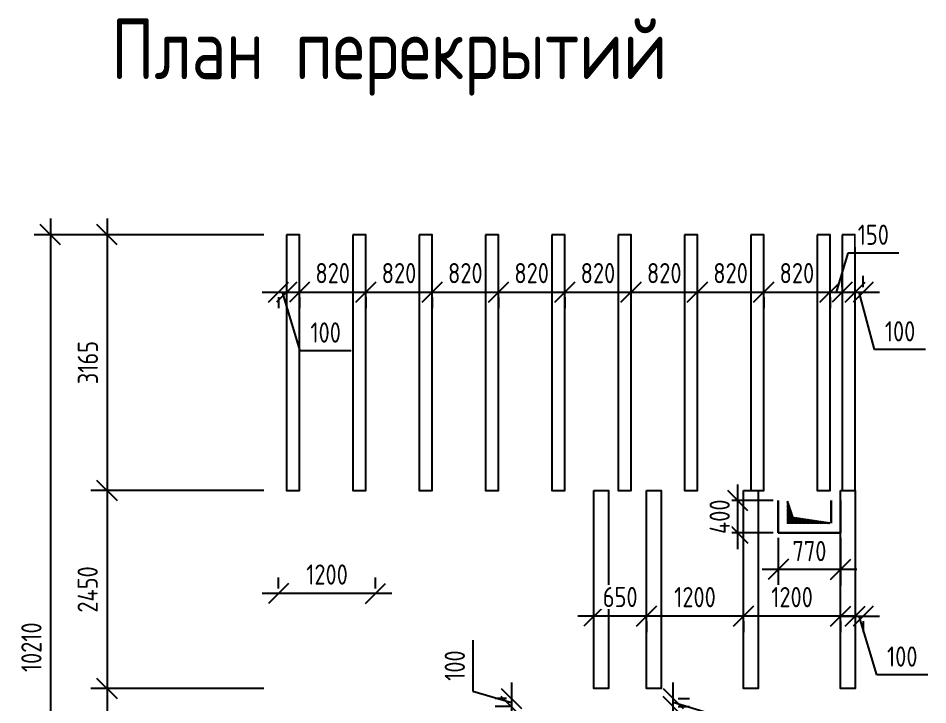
# Model space of a CAD drawing. Header units: millimetres. Extents: x -3099 to 8149, y -2900 to 12890.
# Drawn here: x -3099 to 8149, y 4392 to 12890 of the extents above; entities that cross this region are included whole.
import ezdxf

# ---------------------------------------------------------------- set-up
doc = ezdxf.new("R2010")
doc.units = ezdxf.units.MM
doc.header["$PDMODE"] = 35
for name, color, linetype, lineweight in [('СПДС_ОБЪЕКТЫ', 62, 'Continuous', 25), ('СПДС_РАЗМЕРЫ', 152, 'Continuous', 25), ('СПДС_ТАБЛИЦЫ', 7, 'Continuous', 25)]:
    doc.layers.add(name, color=color, linetype=linetype, lineweight=lineweight)
doc.styles.add('ГОСТ 2.304', font='CS_Gost2304.shx')
doc.dimstyles.new('СПДС', dxfattribs={"dimscale": 100, "dimtxt": 2.5, "dimasz": 2.5, "dimexe": 2, "dimexo": 0.625, "dimgap": 1, "dimtad": 1, "dimdec": 0, "dimtxsty": 'ГОСТ 2.304', "dimblk": 'OBLIQUE', "dimblk1": 'OBLIQUE', "dimblk2": 'OBLIQUE', "dimcen": 2.5, "dimdle": 2, "dimadec": 0, "dimazin": 2, "dimtfac": 0.75, "dimtdec": 4, "dimtmove": 1, "dimatfit": 3, "dimfxl": 1, "dimtfill": 1, "dimtolj": 1, "dimarcsym": 1})

# ---------------------------------------------------------------- blocks, each defined once
blk = doc.blocks.new('_Oblique')
at = {"color": 0, "linetype": 'ByBlock', "lineweight": -2}
blk.add_line((-0.5, -0.5), (0.5, 0.5), dxfattribs=at)
blk = doc.blocks.new('*D21')
at = {"layer": 'Defpoints', "color": 0, "ltscale": 100}
for p in [(0, 10210), (0, 0), (-2700, 0)]:
    blk.add_point(p, dxfattribs=at)
at = {"layer": 'СПДС_РАЗМЕРЫ', "color": 0, "lineweight": -2, "ltscale": 100}
for p, q in [((-2700, 10410), (-2700, -200)), ((-62, 10210), (-2900, 10210)), ((-62, 0), (-2900, 0))]:
    blk.add_line(p, q, dxfattribs=at)
at = {"layer": 'СПДС_РАЗМЕРЫ', "color": 0, "lineweight": -2, "ltscale": 100, "xscale": 250, "yscale": 250, "zscale": 250}
for p, rotation in [((-2700, 10210), 90), ((-2700, 0), 270)]:
    blk.add_blockref('_Oblique', p, dxfattribs=dict(at, rotation=rotation))
at = {"layer": 'СПДС_РАЗМЕРЫ', "color": 0, "lineweight": 25, "ltscale": 100, "insert": (-2935, 5105), "char_height": 250, "attachment_point": 5, "rotation": 90, "style": 'ГОСТ 2.304', "bg_fill": 3, "box_fill_scale": 1.1, "bg_fill_color": 256, "bg_fill_true_color": 13158600, "bg_fill_transparency": 0}
blk.add_mtext('\\A1;10210', dxfattribs=at)
blk = doc.blocks.new('*D23')
at = {"layer": 'Defpoints', "color": 0, "ltscale": 100}
for p in [(0, 4595), (-2000, 1570), (0, 1570)]:
    blk.add_point(p, dxfattribs=at)
at = {"layer": 'СПДС_РАЗМЕРЫ', "color": 0, "lineweight": -2, "ltscale": 100}
for p, q in [((-2000, 4795), (-2000, 1370)), ((-62, 4595), (-2200, 4595)), ((-62, 1570), (-2200, 1570))]:
    blk.add_line(p, q, dxfattribs=at)
at = {"layer": 'СПДС_РАЗМЕРЫ', "color": 0, "lineweight": -2, "ltscale": 100, "xscale": 250, "yscale": 250, "zscale": 250}
for p, rotation in [((-2000, 4595), 90.00000000000001), ((-2000, 1570), 270)]:
    blk.add_blockref('_Oblique', p, dxfattribs=dict(at, rotation=rotation))
at = {"layer": 'СПДС_РАЗМЕРЫ', "color": 0, "lineweight": 25, "ltscale": 100, "insert": (-2240, 3082), "char_height": 250, "attachment_point": 5, "rotation": 90, "style": 'ГОСТ 2.304', "bg_fill": 3, "box_fill_scale": 1.1, "bg_fill_color": 256, "bg_fill_true_color": 13158600, "bg_fill_transparency": 0}
blk.add_mtext('\\A1;3025', dxfattribs=at)
blk = doc.blocks.new('*D24')
at = {"layer": 'Defpoints', "color": 0, "ltscale": 100}
for p in [(0, 7045), (-2000, 4595), (0, 4595)]:
    blk.add_point(p, dxfattribs=at)
at = {"layer": 'СПДС_РАЗМЕРЫ', "color": 0, "lineweight": -2, "ltscale": 100}
for p, q in [((-2000, 7245), (-2000, 4395)), ((-62, 7045), (-2200, 7045)), ((-62, 4595), (-2200, 4595))]:
    blk.add_line(p, q, dxfattribs=at)
at = {"layer": 'СПДС_РАЗМЕРЫ', "color": 0, "lineweight": -2, "ltscale": 100, "xscale": 250, "yscale": 250, "zscale": 250}
for p, rotation in [((-2000, 7045), 90.00000000000001), ((-2000, 4595), 270)]:
    blk.add_blockref('_Oblique', p, dxfattribs=dict(at, rotation=rotation))
at = {"layer": 'СПДС_РАЗМЕРЫ', "color": 0, "lineweight": 25, "ltscale": 100, "insert": (-2240, 5820), "char_height": 250, "attachment_point": 5, "rotation": 90, "style": 'ГОСТ 2.304', "bg_fill": 3, "box_fill_scale": 1.1, "bg_fill_color": 256, "bg_fill_true_color": 13158600, "bg_fill_transparency": 0}
blk.add_mtext('\\A1;2450', dxfattribs=at)
blk = doc.blocks.new('*D25')
at = {"layer": 'Defpoints', "color": 0, "ltscale": 100}
for p in [(0, 10210), (-2000, 7045), (0, 7045)]:
    blk.add_point(p, dxfattribs=at)
at = {"layer": 'СПДС_РАЗМЕРЫ', "color": 0, "lineweight": -2, "ltscale": 100}
for p, q in [((-2000, 10410), (-2000, 6845)), ((-62, 10210), (-2200, 10210)), ((-62, 7045), (-2200, 7045))]:
    blk.add_line(p, q, dxfattribs=at)
at = {"layer": 'СПДС_РАЗМЕРЫ', "color": 0, "lineweight": -2, "ltscale": 100, "xscale": 250, "yscale": 250, "zscale": 250}
for p, rotation in [((-2000, 10210), 90.00000000000001), ((-2000, 7045), 270)]:
    blk.add_blockref('_Oblique', p, dxfattribs=dict(at, rotation=rotation))
at = {"layer": 'СПДС_РАЗМЕРЫ', "color": 0, "lineweight": 25, "ltscale": 100, "insert": (-2237, 8628), "char_height": 250, "attachment_point": 5, "rotation": 90, "style": 'ГОСТ 2.304', "bg_fill": 3, "box_fill_scale": 1.1, "bg_fill_color": 256, "bg_fill_true_color": 13158600, "bg_fill_transparency": 0}
blk.add_mtext('\\A1;3165', dxfattribs=at)
blk = doc.blocks.new('*D612')
at = {"layer": 'Defpoints', "color": 0, "ltscale": 100}
for p in [(120, 9500), (220, 9545), (220, 9500)]:
    blk.add_point(p, dxfattribs=at)
at = {"layer": 'СПДС_РАЗМЕРЫ', "color": 0, "lineweight": -2, "ltscale": 100}
for p, q in [((-80, 9500), (420, 9500)), ((388, 8775), (170, 9500)), ((220, 9483), (220, 9300)), ((120, 9438), (120, 9300)), ((1019, 8775), (388, 8775))]:
    blk.add_line(p, q, dxfattribs=at)
at = {"layer": 'СПДС_РАЗМЕРЫ', "color": 0, "lineweight": -2, "ltscale": 100, "xscale": 250, "yscale": 250, "zscale": 250}
blk.add_blockref('_Oblique', (120, 9500), dxfattribs=at)
at = {"layer": 'СПДС_РАЗМЕРЫ', "color": 0, "lineweight": -2, "ltscale": 100, "xscale": 250, "yscale": 250, "zscale": 250, "rotation": 180}
blk.add_blockref('_Oblique', (220, 9500), dxfattribs=at)
at = {"layer": 'СПДС_РАЗМЕРЫ', "color": 0, "ltscale": 100, "insert": (703, 9000), "char_height": 250, "attachment_point": 5, "style": 'ГОСТ 2.304', "bg_fill": 3, "box_fill_scale": 1.1, "bg_fill_color": 256, "bg_fill_true_color": 13158600, "bg_fill_transparency": 0}
blk.add_mtext('\\A1;100', dxfattribs=at)
blk = doc.blocks.new('*D626')
at = {"layer": 'Defpoints', "color": 0, "ltscale": 100}
for p in [(7250, 9500), (7350, 9500), (7350, 9500)]:
    blk.add_point(p, dxfattribs=at)
at = {"layer": 'СПДС_РАЗМЕРЫ', "color": 0, "lineweight": -2, "ltscale": 100}
for p, q in [((7250, 9562), (7250, 9700)), ((7350, 9562), (7350, 9700)), ((7050, 9500), (7550, 9500)), ((7490, 8790), (7300, 9500)), ((8121, 8790), (7490, 8790))]:
    blk.add_line(p, q, dxfattribs=at)
at = {"layer": 'СПДС_РАЗМЕРЫ', "color": 0, "lineweight": -2, "ltscale": 100, "xscale": 250, "yscale": 250, "zscale": 250}
blk.add_blockref('_Oblique', (7250, 9500), dxfattribs=at)
at = {"layer": 'СПДС_РАЗМЕРЫ', "color": 0, "lineweight": -2, "ltscale": 100, "xscale": 250, "yscale": 250, "zscale": 250, "rotation": 180}
blk.add_blockref('_Oblique', (7350, 9500), dxfattribs=at)
at = {"layer": 'СПДС_РАЗМЕРЫ', "color": 0, "ltscale": 100, "insert": (7806, 9015), "char_height": 250, "attachment_point": 5, "style": 'ГОСТ 2.304', "bg_fill": 3, "box_fill_scale": 1.1, "bg_fill_color": 256, "bg_fill_true_color": 13158600, "bg_fill_transparency": 0}
blk.add_mtext('\\A1;100', dxfattribs=at)
blk = doc.blocks.new('*D652')
at = {"layer": 'Defpoints', "color": 0, "ltscale": 100}
for p in [(7250, 5490), (7350, 5490), (7350, 5490)]:
    blk.add_point(p, dxfattribs=at)
at = {"layer": 'СПДС_РАЗМЕРЫ', "color": 0, "lineweight": -2, "ltscale": 100}
for p, q in [((7050, 5490), (7550, 5490)), ((7250, 5428), (7250, 5290)), ((7518, 4765), (7300, 5490)), ((7350, 5428), (7350, 5290)), ((8149, 4765), (7518, 4765))]:
    blk.add_line(p, q, dxfattribs=at)
at = {"layer": 'СПДС_РАЗМЕРЫ', "color": 0, "lineweight": -2, "ltscale": 100, "xscale": 250, "yscale": 250, "zscale": 250}
blk.add_blockref('_Oblique', (7250, 5490), dxfattribs=at)
at = {"layer": 'СПДС_РАЗМЕРЫ', "color": 0, "lineweight": -2, "ltscale": 100, "xscale": 250, "yscale": 250, "zscale": 250, "rotation": 180}
blk.add_blockref('_Oblique', (7350, 5490), dxfattribs=at)
at = {"layer": 'СПДС_РАЗМЕРЫ', "color": 0, "ltscale": 100, "insert": (7833, 4990), "char_height": 250, "attachment_point": 5, "style": 'ГОСТ 2.304', "bg_fill": 3, "box_fill_scale": 1.1, "bg_fill_color": 256, "bg_fill_true_color": 13158600, "bg_fill_transparency": 0}
blk.add_mtext('\\A1;100', dxfattribs=at)
blk = doc.blocks.new('*D655')
at = {"layer": 'Defpoints', "color": 0, "ltscale": 100}
for p in [(6300, 6520), (7070, 6520), (7070, 6070)]:
    blk.add_point(p, dxfattribs=at)
at = {"layer": 'СПДС_РАЗМЕРЫ', "color": 0, "lineweight": -2, "ltscale": 100}
for p, q in [((6300, 6458), (6300, 5870)), ((7070, 6458), (7070, 5870)), ((6100, 6070), (7270, 6070))]:
    blk.add_line(p, q, dxfattribs=at)
at = {"layer": 'СПДС_РАЗМЕРЫ', "color": 0, "lineweight": -2, "ltscale": 100, "xscale": 250, "yscale": 250, "zscale": 250, "rotation": 180}
blk.add_blockref('_Oblique', (6300, 6070), dxfattribs=at)
at = {"layer": 'СПДС_РАЗМЕРЫ', "color": 0, "lineweight": -2, "ltscale": 100, "xscale": 250, "yscale": 250, "zscale": 250}
blk.add_blockref('_Oblique', (7070, 6070), dxfattribs=at)
at = {"layer": 'СПДС_РАЗМЕРЫ', "color": 0, "ltscale": 100, "insert": (6685, 6295), "char_height": 250, "attachment_point": 5, "style": 'ГОСТ 2.304', "bg_fill": 3, "box_fill_scale": 1.1, "bg_fill_color": 256, "bg_fill_true_color": 13158600, "bg_fill_transparency": 0}
blk.add_mtext('\\A1;770', dxfattribs=at)
blk = doc.blocks.new('*D658')
at = {"layer": 'Defpoints', "color": 0, "ltscale": 100}
for p in [(5800, 6920), (6300, 6920), (6300, 6520)]:
    blk.add_point(p, dxfattribs=at)
at = {"layer": 'СПДС_РАЗМЕРЫ', "color": 0, "lineweight": -2, "ltscale": 100}
for p, q in [((5800, 6320), (5800, 7120)), ((6237, 6920), (5600, 6920)), ((6237, 6520), (5600, 6520))]:
    blk.add_line(p, q, dxfattribs=at)
at = {"layer": 'СПДС_РАЗМЕРЫ', "color": 0, "lineweight": -2, "ltscale": 100, "xscale": 250, "yscale": 250, "zscale": 250}
for p, rotation in [((5800, 6920), 90), ((5800, 6520), 270)]:
    blk.add_blockref('_Oblique', p, dxfattribs=dict(at, rotation=rotation))
at = {"layer": 'СПДС_РАЗМЕРЫ', "color": 0, "ltscale": 100, "insert": (5575, 6720), "char_height": 250, "attachment_point": 5, "rotation": 90, "style": 'ГОСТ 2.304', "bg_fill": 3, "box_fill_scale": 1.1, "bg_fill_color": 256, "bg_fill_true_color": 13158600, "bg_fill_transparency": 0}
blk.add_mtext('\\A1;400', dxfattribs=at)
blk = doc.blocks.new('*D697')
at = {"layer": 'Defpoints', "color": 0, "ltscale": 100}
for p in [(5000, 4470), (5000, 4470), (5000, 4370)]:
    blk.add_point(p, dxfattribs=at)
at = {"layer": 'СПДС_РАЗМЕРЫ', "color": 0, "lineweight": -2, "ltscale": 100}
for p, q in [((5000, 4170), (5000, 4670)), ((5475, 4277), (5000, 4420)), ((5062, 4470), (5200, 4470)), ((5062, 4370), (5200, 4370)), ((5475, 3646), (5475, 4277))]:
    blk.add_line(p, q, dxfattribs=at)
at = {"layer": 'СПДС_РАЗМЕРЫ', "color": 0, "lineweight": -2, "ltscale": 100, "xscale": 250, "yscale": 250, "zscale": 250}
for p, rotation in [((5000, 4470), 270), ((5000, 4370), 90)]:
    blk.add_blockref('_Oblique', p, dxfattribs=dict(at, rotation=rotation))
at = {"layer": 'СПДС_РАЗМЕРЫ', "color": 0, "ltscale": 100, "insert": (5250, 3962), "char_height": 250, "attachment_point": 5, "rotation": 90, "style": 'ГОСТ 2.304', "bg_fill": 3, "box_fill_scale": 1.1, "bg_fill_color": 256, "bg_fill_true_color": 13158600, "bg_fill_transparency": 0}
blk.add_mtext('\\A1;100', dxfattribs=at)
blk = doc.blocks.new('*D701')
at = {"layer": 'Defpoints', "color": 0, "ltscale": 100}
for p in [(3000, 4470), (3000, 4370), (3045, 4370)]:
    blk.add_point(p, dxfattribs=at)
at = {"layer": 'СПДС_РАЗМЕРЫ', "color": 0, "lineweight": -2, "ltscale": 100}
for p, q in [((2525, 5194), (2525, 4563)), ((3000, 4670), (3000, 4170)), ((2525, 4563), (3000, 4420)), ((2938, 4470), (2800, 4470)), ((2983, 4370), (2800, 4370))]:
    blk.add_line(p, q, dxfattribs=at)
at = {"layer": 'СПДС_РАЗМЕРЫ', "color": 0, "lineweight": -2, "ltscale": 100, "xscale": 250, "yscale": 250, "zscale": 250}
for p, rotation in [((3000, 4470), 270), ((3000, 4370), 90)]:
    blk.add_blockref('_Oblique', p, dxfattribs=dict(at, rotation=rotation))
at = {"layer": 'СПДС_РАЗМЕРЫ', "color": 0, "ltscale": 100, "insert": (2300, 4878), "char_height": 250, "attachment_point": 5, "rotation": 90, "style": 'ГОСТ 2.304', "bg_fill": 3, "box_fill_scale": 1.1, "bg_fill_color": 256, "bg_fill_true_color": 13158600, "bg_fill_transparency": 0}
blk.add_mtext('\\A1;100', dxfattribs=at)
blk = doc.blocks.new('*D710')
at = {"layer": 'Defpoints', "color": 0, "ltscale": 100}
for p in [(380, 9500), (1200, 9500), (1200, 9500)]:
    blk.add_point(p, dxfattribs=at)
at = {"layer": 'СПДС_РАЗМЕРЫ', "color": 0, "lineweight": -2, "ltscale": 100}
for p, q in [((180, 9500), (1400, 9500)), ((380, 9438), (380, 9300)), ((1200, 9438), (1200, 9300))]:
    blk.add_line(p, q, dxfattribs=at)
at = {"layer": 'СПДС_РАЗМЕРЫ', "color": 0, "lineweight": -2, "ltscale": 100, "xscale": 250, "yscale": 250, "zscale": 250, "rotation": 180}
blk.add_blockref('_Oblique', (380, 9500), dxfattribs=at)
at = {"layer": 'СПДС_РАЗМЕРЫ', "color": 0, "lineweight": -2, "ltscale": 100, "xscale": 250, "yscale": 250, "zscale": 250}
blk.add_blockref('_Oblique', (1200, 9500), dxfattribs=at)
at = {"layer": 'СПДС_РАЗМЕРЫ', "color": 0, "ltscale": 100, "insert": (790, 9735), "char_height": 250, "attachment_point": 5, "style": 'ГОСТ 2.304', "bg_fill": 3, "box_fill_scale": 1.1, "bg_fill_color": 256, "bg_fill_true_color": 13158600, "bg_fill_transparency": 0}
blk.add_mtext('\\A1;820', dxfattribs=at)
blk = doc.blocks.new('*D711')
at = {"layer": 'Defpoints', "color": 0, "ltscale": 100}
for p in [(1200, 9500), (2020, 9500), (2020, 9500)]:
    blk.add_point(p, dxfattribs=at)
at = {"layer": 'СПДС_РАЗМЕРЫ', "color": 0, "lineweight": -2, "ltscale": 100}
for p, q in [((1000, 9500), (2220, 9500)), ((1200, 9438), (1200, 9300)), ((2020, 9438), (2020, 9300))]:
    blk.add_line(p, q, dxfattribs=at)
at = {"layer": 'СПДС_РАЗМЕРЫ', "color": 0, "lineweight": -2, "ltscale": 100, "xscale": 250, "yscale": 250, "zscale": 250, "rotation": 180}
blk.add_blockref('_Oblique', (1200, 9500), dxfattribs=at)
at = {"layer": 'СПДС_РАЗМЕРЫ', "color": 0, "lineweight": -2, "ltscale": 100, "xscale": 250, "yscale": 250, "zscale": 250}
blk.add_blockref('_Oblique', (2020, 9500), dxfattribs=at)
at = {"layer": 'СПДС_РАЗМЕРЫ', "color": 0, "ltscale": 100, "insert": (1610, 9735), "char_height": 250, "attachment_point": 5, "style": 'ГОСТ 2.304', "bg_fill": 3, "box_fill_scale": 1.1, "bg_fill_color": 256, "bg_fill_true_color": 13158600, "bg_fill_transparency": 0}
blk.add_mtext('\\A1;820', dxfattribs=at)
blk = doc.blocks.new('*D714')
at = {"layer": 'Defpoints', "color": 0, "ltscale": 100}
for p in [(2020, 9500), (2840, 9500), (2840, 9500)]:
    blk.add_point(p, dxfattribs=at)
at = {"layer": 'СПДС_РАЗМЕРЫ', "color": 0, "lineweight": -2, "ltscale": 100}
for p, q in [((2020, 9562), (2020, 9700)), ((2840, 9562), (2840, 9700)), ((1820, 9500), (3040, 9500))]:
    blk.add_line(p, q, dxfattribs=at)
at = {"layer": 'СПДС_РАЗМЕРЫ', "color": 0, "lineweight": -2, "ltscale": 100, "xscale": 250, "yscale": 250, "zscale": 250, "rotation": 180}
blk.add_blockref('_Oblique', (2020, 9500), dxfattribs=at)
at = {"layer": 'СПДС_РАЗМЕРЫ', "color": 0, "lineweight": -2, "ltscale": 100, "xscale": 250, "yscale": 250, "zscale": 250}
blk.add_blockref('_Oblique', (2840, 9500), dxfattribs=at)
at = {"layer": 'СПДС_РАЗМЕРЫ', "color": 0, "ltscale": 100, "insert": (2430, 9735), "char_height": 250, "attachment_point": 5, "style": 'ГОСТ 2.304', "bg_fill": 3, "box_fill_scale": 1.1, "bg_fill_color": 256, "bg_fill_true_color": 13158600, "bg_fill_transparency": 0}
blk.add_mtext('\\A1;820', dxfattribs=at)
blk = doc.blocks.new('*D715')
at = {"layer": 'Defpoints', "color": 0, "ltscale": 100}
for p in [(2840, 9500), (3660, 9500), (3660, 9500)]:
    blk.add_point(p, dxfattribs=at)
at = {"layer": 'СПДС_РАЗМЕРЫ', "color": 0, "lineweight": -2, "ltscale": 100}
for p, q in [((2640, 9500), (3860, 9500)), ((2840, 9438), (2840, 9300)), ((3660, 9438), (3660, 9300))]:
    blk.add_line(p, q, dxfattribs=at)
at = {"layer": 'СПДС_РАЗМЕРЫ', "color": 0, "lineweight": -2, "ltscale": 100, "xscale": 250, "yscale": 250, "zscale": 250, "rotation": 180}
blk.add_blockref('_Oblique', (2840, 9500), dxfattribs=at)
at = {"layer": 'СПДС_РАЗМЕРЫ', "color": 0, "lineweight": -2, "ltscale": 100, "xscale": 250, "yscale": 250, "zscale": 250}
blk.add_blockref('_Oblique', (3660, 9500), dxfattribs=at)
at = {"layer": 'СПДС_РАЗМЕРЫ', "color": 0, "ltscale": 100, "insert": (3250, 9735), "char_height": 250, "attachment_point": 5, "style": 'ГОСТ 2.304', "bg_fill": 3, "box_fill_scale": 1.1, "bg_fill_color": 256, "bg_fill_true_color": 13158600, "bg_fill_transparency": 0}
blk.add_mtext('\\A1;820', dxfattribs=at)
blk = doc.blocks.new('*D718')
at = {"layer": 'Defpoints', "color": 0, "ltscale": 100}
for p in [(3660, 9500), (4480, 9500), (4480, 9500)]:
    blk.add_point(p, dxfattribs=at)
at = {"layer": 'СПДС_РАЗМЕРЫ', "color": 0, "lineweight": -2, "ltscale": 100}
for p, q in [((3660, 9562), (3660, 9700)), ((4480, 9562), (4480, 9700)), ((3460, 9500), (4680, 9500))]:
    blk.add_line(p, q, dxfattribs=at)
at = {"layer": 'СПДС_РАЗМЕРЫ', "color": 0, "lineweight": -2, "ltscale": 100, "xscale": 250, "yscale": 250, "zscale": 250, "rotation": 180}
blk.add_blockref('_Oblique', (3660, 9500), dxfattribs=at)
at = {"layer": 'СПДС_РАЗМЕРЫ', "color": 0, "lineweight": -2, "ltscale": 100, "xscale": 250, "yscale": 250, "zscale": 250}
blk.add_blockref('_Oblique', (4480, 9500), dxfattribs=at)
at = {"layer": 'СПДС_РАЗМЕРЫ', "color": 0, "ltscale": 100, "insert": (4070, 9735), "char_height": 250, "attachment_point": 5, "style": 'ГОСТ 2.304', "bg_fill": 3, "box_fill_scale": 1.1, "bg_fill_color": 256, "bg_fill_true_color": 13158600, "bg_fill_transparency": 0}
blk.add_mtext('\\A1;820', dxfattribs=at)
blk = doc.blocks.new('*D721')
at = {"layer": 'Defpoints', "color": 0, "ltscale": 100}
for p in [(4480, 9500), (5300, 9500), (5300, 9500)]:
    blk.add_point(p, dxfattribs=at)
at = {"layer": 'СПДС_РАЗМЕРЫ', "color": 0, "lineweight": -2, "ltscale": 100}
for p, q in [((4480, 9562), (4480, 9700)), ((5300, 9562), (5300, 9700)), ((4280, 9500), (5500, 9500))]:
    blk.add_line(p, q, dxfattribs=at)
at = {"layer": 'СПДС_РАЗМЕРЫ', "color": 0, "lineweight": -2, "ltscale": 100, "xscale": 250, "yscale": 250, "zscale": 250, "rotation": 180}
blk.add_blockref('_Oblique', (4480, 9500), dxfattribs=at)
at = {"layer": 'СПДС_РАЗМЕРЫ', "color": 0, "lineweight": -2, "ltscale": 100, "xscale": 250, "yscale": 250, "zscale": 250}
blk.add_blockref('_Oblique', (5300, 9500), dxfattribs=at)
at = {"layer": 'СПДС_РАЗМЕРЫ', "color": 0, "ltscale": 100, "insert": (4890, 9735), "char_height": 250, "attachment_point": 5, "style": 'ГОСТ 2.304', "bg_fill": 3, "box_fill_scale": 1.1, "bg_fill_color": 256, "bg_fill_true_color": 13158600, "bg_fill_transparency": 0}
blk.add_mtext('\\A1;820', dxfattribs=at)
blk = doc.blocks.new('*D724')
at = {"layer": 'Defpoints', "color": 0, "ltscale": 100}
for p in [(5300, 9500), (6120, 9500), (6120, 9500)]:
    blk.add_point(p, dxfattribs=at)
at = {"layer": 'СПДС_РАЗМЕРЫ', "color": 0, "lineweight": -2, "ltscale": 100}
for p, q in [((5300, 9562), (5300, 9700)), ((6120, 9562), (6120, 9700)), ((5100, 9500), (6320, 9500))]:
    blk.add_line(p, q, dxfattribs=at)
at = {"layer": 'СПДС_РАЗМЕРЫ', "color": 0, "lineweight": -2, "ltscale": 100, "xscale": 250, "yscale": 250, "zscale": 250, "rotation": 180}
blk.add_blockref('_Oblique', (5300, 9500), dxfattribs=at)
at = {"layer": 'СПДС_РАЗМЕРЫ', "color": 0, "lineweight": -2, "ltscale": 100, "xscale": 250, "yscale": 250, "zscale": 250}
blk.add_blockref('_Oblique', (6120, 9500), dxfattribs=at)
at = {"layer": 'СПДС_РАЗМЕРЫ', "color": 0, "ltscale": 100, "insert": (5710, 9735), "char_height": 250, "attachment_point": 5, "style": 'ГОСТ 2.304', "bg_fill": 3, "box_fill_scale": 1.1, "bg_fill_color": 256, "bg_fill_true_color": 13158600, "bg_fill_transparency": 0}
blk.add_mtext('\\A1;820', dxfattribs=at)
blk = doc.blocks.new('*D725')
at = {"layer": 'Defpoints', "color": 0, "ltscale": 100}
for p in [(6120, 9500), (6940, 9500), (6940, 9500)]:
    blk.add_point(p, dxfattribs=at)
at = {"layer": 'СПДС_РАЗМЕРЫ', "color": 0, "lineweight": -2, "ltscale": 100}
for p, q in [((5920, 9500), (7140, 9500)), ((6120, 9438), (6120, 9300)), ((6940, 9438), (6940, 9300))]:
    blk.add_line(p, q, dxfattribs=at)
at = {"layer": 'СПДС_РАЗМЕРЫ', "color": 0, "lineweight": -2, "ltscale": 100, "xscale": 250, "yscale": 250, "zscale": 250, "rotation": 180}
blk.add_blockref('_Oblique', (6120, 9500), dxfattribs=at)
at = {"layer": 'СПДС_РАЗМЕРЫ', "color": 0, "lineweight": -2, "ltscale": 100, "xscale": 250, "yscale": 250, "zscale": 250}
blk.add_blockref('_Oblique', (6940, 9500), dxfattribs=at)
at = {"layer": 'СПДС_РАЗМЕРЫ', "color": 0, "ltscale": 100, "insert": (6530, 9735), "char_height": 250, "attachment_point": 5, "style": 'ГОСТ 2.304', "bg_fill": 3, "box_fill_scale": 1.1, "bg_fill_color": 256, "bg_fill_true_color": 13158600, "bg_fill_transparency": 0}
blk.add_mtext('\\A1;820', dxfattribs=at)
blk = doc.blocks.new('*D728')
at = {"layer": 'Defpoints', "color": 0, "ltscale": 100}
for p in [(6940, 9500), (7090, 9500), (7090, 9500)]:
    blk.add_point(p, dxfattribs=at)
at = {"layer": 'СПДС_РАЗМЕРЫ', "color": 0, "lineweight": -2, "ltscale": 100}
for p, q in [((7159, 9980), (7015, 9500)), ((7790, 9980), (7159, 9980)), ((6940, 9562), (6940, 9700)), ((7090, 9562), (7090, 9700)), ((6740, 9500), (7290, 9500))]:
    blk.add_line(p, q, dxfattribs=at)
at = {"layer": 'СПДС_РАЗМЕРЫ', "color": 0, "lineweight": -2, "ltscale": 100, "xscale": 250, "yscale": 250, "zscale": 250}
blk.add_blockref('_Oblique', (6940, 9500), dxfattribs=at)
at = {"layer": 'СПДС_РАЗМЕРЫ', "color": 0, "lineweight": -2, "ltscale": 100, "xscale": 250, "yscale": 250, "zscale": 250, "rotation": 180}
blk.add_blockref('_Oblique', (7090, 9500), dxfattribs=at)
at = {"layer": 'СПДС_РАЗМЕРЫ', "color": 0, "ltscale": 100, "insert": (7475, 10210), "char_height": 250, "attachment_point": 5, "style": 'ГОСТ 2.304', "bg_fill": 3, "box_fill_scale": 1.1, "bg_fill_color": 256, "bg_fill_true_color": 13158600, "bg_fill_transparency": 0}
blk.add_mtext('\\A1;150', dxfattribs=at)
blk = doc.blocks.new('*D732')
at = {"layer": 'Defpoints', "color": 0, "ltscale": 100}
for p in [(5870, 5490), (5870, 5490), (7070, 5490)]:
    blk.add_point(p, dxfattribs=at)
at = {"layer": 'СПДС_РАЗМЕРЫ', "color": 0, "lineweight": -2, "ltscale": 100}
for p, q in [((7270, 5490), (5670, 5490)), ((5870, 5427), (5870, 5290)), ((7070, 5427), (7070, 5290))]:
    blk.add_line(p, q, dxfattribs=at)
at = {"layer": 'СПДС_РАЗМЕРЫ', "color": 0, "lineweight": -2, "ltscale": 100, "xscale": 250, "yscale": 250, "zscale": 250, "rotation": 180}
blk.add_blockref('_Oblique', (5870, 5490), dxfattribs=at)
at = {"layer": 'СПДС_РАЗМЕРЫ', "color": 0, "lineweight": -2, "ltscale": 100, "xscale": 250, "yscale": 250, "zscale": 250}
blk.add_blockref('_Oblique', (7070, 5490), dxfattribs=at)
at = {"layer": 'СПДС_РАЗМЕРЫ', "color": 0, "ltscale": 100, "insert": (6470, 5725), "char_height": 250, "attachment_point": 5, "style": 'ГОСТ 2.304', "bg_fill": 3, "box_fill_scale": 1.1, "bg_fill_color": 256, "bg_fill_true_color": 13158600, "bg_fill_transparency": 0}
blk.add_mtext('\\A1;1200', dxfattribs=at)
blk = doc.blocks.new('*D735')
at = {"layer": 'Defpoints', "color": 0, "ltscale": 100}
for p in [(4670, 5490), (4670, 5490), (5870, 5490)]:
    blk.add_point(p, dxfattribs=at)
at = {"layer": 'СПДС_РАЗМЕРЫ', "color": 0, "lineweight": -2, "ltscale": 100}
for p, q in [((6070, 5490), (4470, 5490)), ((4670, 5427), (4670, 5290)), ((5870, 5427), (5870, 5290))]:
    blk.add_line(p, q, dxfattribs=at)
at = {"layer": 'СПДС_РАЗМЕРЫ', "color": 0, "lineweight": -2, "ltscale": 100, "xscale": 250, "yscale": 250, "zscale": 250, "rotation": 180}
blk.add_blockref('_Oblique', (4670, 5490), dxfattribs=at)
at = {"layer": 'СПДС_РАЗМЕРЫ', "color": 0, "lineweight": -2, "ltscale": 100, "xscale": 250, "yscale": 250, "zscale": 250}
blk.add_blockref('_Oblique', (5870, 5490), dxfattribs=at)
at = {"layer": 'СПДС_РАЗМЕРЫ', "color": 0, "ltscale": 100, "insert": (5270, 5725), "char_height": 250, "attachment_point": 5, "style": 'ГОСТ 2.304', "bg_fill": 3, "box_fill_scale": 1.1, "bg_fill_color": 256, "bg_fill_true_color": 13158600, "bg_fill_transparency": 0}
blk.add_mtext('\\A1;1200', dxfattribs=at)
blk = doc.blocks.new('*D736')
at = {"layer": 'Defpoints', "color": 0, "ltscale": 100}
for p in [(4020, 5490), (4020, 5490), (4670, 5490)]:
    blk.add_point(p, dxfattribs=at)
at = {"layer": 'СПДС_РАЗМЕРЫ', "color": 0, "lineweight": -2, "ltscale": 100}
for p, q in [((4020, 5552), (4020, 5690)), ((4670, 5552), (4670, 5690)), ((4870, 5490), (3820, 5490))]:
    blk.add_line(p, q, dxfattribs=at)
at = {"layer": 'СПДС_РАЗМЕРЫ', "color": 0, "lineweight": -2, "ltscale": 100, "xscale": 250, "yscale": 250, "zscale": 250, "rotation": 180}
blk.add_blockref('_Oblique', (4020, 5490), dxfattribs=at)
at = {"layer": 'СПДС_РАЗМЕРЫ', "color": 0, "lineweight": -2, "ltscale": 100, "xscale": 250, "yscale": 250, "zscale": 250}
blk.add_blockref('_Oblique', (4670, 5490), dxfattribs=at)
at = {"layer": 'СПДС_РАЗМЕРЫ', "color": 0, "ltscale": 100, "insert": (4345, 5727), "char_height": 250, "attachment_point": 5, "style": 'ГОСТ 2.304', "bg_fill": 3, "box_fill_scale": 1.1, "bg_fill_color": 256, "bg_fill_true_color": 13158600, "bg_fill_transparency": 0}
blk.add_mtext('\\A1;650', dxfattribs=at)
blk = doc.blocks.new('*D764')
at = {"layer": 'Defpoints', "color": 0, "ltscale": 100}
for p in [(120, 5770), (120, 5770), (1320, 5770)]:
    blk.add_point(p, dxfattribs=at)
at = {"layer": 'СПДС_РАЗМЕРЫ', "color": 0, "lineweight": -2, "ltscale": 100}
for p, q in [((120, 5832), (120, 5970)), ((1320, 5832), (1320, 5970)), ((1520, 5770), (-80, 5770))]:
    blk.add_line(p, q, dxfattribs=at)
at = {"layer": 'СПДС_РАЗМЕРЫ', "color": 0, "lineweight": -2, "ltscale": 100, "xscale": 250, "yscale": 250, "zscale": 250, "rotation": 180}
blk.add_blockref('_Oblique', (120, 5770), dxfattribs=at)
at = {"layer": 'СПДС_РАЗМЕРЫ', "color": 0, "lineweight": -2, "ltscale": 100, "xscale": 250, "yscale": 250, "zscale": 250}
blk.add_blockref('_Oblique', (1320, 5770), dxfattribs=at)
at = {"layer": 'СПДС_РАЗМЕРЫ', "color": 0, "ltscale": 100, "insert": (720, 6005), "char_height": 250, "attachment_point": 5, "style": 'ГОСТ 2.304', "bg_fill": 3, "box_fill_scale": 1.1, "bg_fill_color": 256, "bg_fill_true_color": 13158600, "bg_fill_transparency": 0}
blk.add_mtext('\\A1;1200', dxfattribs=at)

msp = doc.modelspace()

# ---------------------------------------------------------------- hatches: boundary and pattern name
at = {"layer": 'СПДС_ОБЪЕКТЫ', "linetype": 'Continuous', "lineweight": 30, "ltscale": 100}
h = msp.add_hatch(dxfattribs=at)
h.set_pattern_fill('ANSI31', color=256, angle=90)
h.set_pattern_definition([(135, (-5685.7976, 16919.2307), (-2.245064, -2.245064), [])])
h.paths.add_polyline_path([(6412, 6920), (6481.4, 6710.8), (6952, 6640), (6412, 6640)])

# ---------------------------------------------------------------- linework, layer by layer
at = {"ltscale": 100}
for points in [[(220, 10210), (220, 7045), (380, 7045), (380, 10210), (220, 10210)], [(1860, 10210), (1860, 7045), (2020, 7045), (2020, 10210), (1860, 10210)], [(2680, 10210), (2680, 7045), (2840, 7045), (2840, 10210), (2680, 10210)], [(3500, 10210), (3500, 7045), (3660, 7045), (3660, 10210), (3500, 10210)], [(4320, 10210), (4320, 7045), (4480, 7045), (4480, 10210), (4320, 10210)], [(5140, 10210), (5140, 7045), (5300, 7045), (5300, 10210), (5140, 10210)], [(6780, 10210), (6780, 7045), (6940, 7045), (6940, 10210), (6780, 10210)], [(4020, 7045), (4200, 7045), (4200, 4715), (4200, 4595), (4020, 4595), (4020, 7045)], [(7070, 7045), (7250, 7045), (7250, 4715), (7250, 4595), (7070, 4595), (7070, 7045)]]:
    msp.add_lwpolyline(points, dxfattribs=at)
at = {"layer": 'СПДС_ОБЪЕКТЫ', "linetype": 'Continuous', "lineweight": 30, "ltscale": 100}
for p, q in [((6299.8, 6520), (6299.8, 6920)), ((6952, 6920), (6952, 6640)), ((7070, 6920), (7070, 6520)), ((7070, 6520), (6299.8, 6520))]:
    msp.add_line(p, q, dxfattribs=at)

# ---------------------------------------------------------------- texts
at = {"layer": 'СПДС_ТАБЛИЦЫ', "ltscale": 100, "style": 'ГОСТ 2.304'}
msp.add_text('План перекрытий', height=750, dxfattribs=at).set_placement((-1948.9, 12135.2))

# ---------------------------------------------------------------- dimensions: what is measured, and where the dimension line sits
at = {"layer": 'СПДС_РАЗМЕРЫ', "lineweight": 25, "ltscale": 100}
dim = msp.add_linear_dim(base=(-2700, 0), p1=(0, 10210), p2=(0, 0), angle=270, dimstyle='СПДС', dxfattribs=at)
dim.commit()
dim.dimension.update_dxf_attribs({"geometry": '*D21', "text_midpoint": (-2934.7, 5105)})
at = {"layer": 'СПДС_РАЗМЕРЫ', "ltscale": 100}
dim = msp.add_linear_dim(base=(7350, 9500), p1=(7250, 9500), p2=(7350, 9500), dimstyle='СПДС', dxfattribs=at)
dim.commit()
dim.dimension.update_dxf_attribs({"geometry": '*D626', "text_midpoint": (7590, 8790), "dimtype": 160})
for base, p1, p2, angle, picture, middle in [((3000, 4370), (3000, 4470), (3045.4, 4370), 90, '*D701', (2300, 4662.5)), ((5000, 4470), (5000, 4370), (5000, 4470), 270, '*D697', (5250, 4177.5))]:
    dim = msp.add_linear_dim(base=base, p1=p1, p2=p2, angle=angle, dimstyle='СПДС', dxfattribs=at)
    dim.commit()
    dim.dimension.update_dxf_attribs({"geometry": picture, "text_midpoint": middle})

# ---------------------------------------------------------------- next in the draw order: linework, layer by layer
at = {"ltscale": 100}
for points in [[(7090, 10210), (7090, 7045), (7250, 7045), (7250, 10210), (7090, 10210)], [(4670, 7045), (4850, 7045), (4850, 4715), (4850, 4595), (4670, 4595), (4670, 7045)]]:
    msp.add_lwpolyline(points, dxfattribs=at)

# ---------------------------------------------------------------- next in the draw order: dimensions: what is measured, and where the dimension line sits
at = {"layer": 'СПДС_РАЗМЕРЫ', "ltscale": 100}
dim = msp.add_linear_dim(base=(7070, 6070), p1=(6299.8, 6520), p2=(7070, 6520), dimstyle='СПДС', dxfattribs=at)
dim.commit()
dim.dimension.update_dxf_attribs({"geometry": '*D655', "text_midpoint": (6684.9, 6295)})
dim = msp.add_linear_dim(base=(7350, 5490), p1=(7250, 5490), p2=(7350, 5490), angle=180, dimstyle='СПДС', dxfattribs=at)
dim.commit()
dim.dimension.update_dxf_attribs({"geometry": '*D652', "text_midpoint": (7617.5, 4990)})
at = {"layer": 'СПДС_РАЗМЕРЫ', "lineweight": 25, "ltscale": 100}
dim = msp.add_linear_dim(base=(-2000, 1570), p1=(0, 4595), p2=(0, 1570), angle=270, dimstyle='СПДС', dxfattribs=at)
dim.commit()
dim.dimension.update_dxf_attribs({"geometry": '*D23', "text_midpoint": (-2239.9, 3082.5)})

# ---------------------------------------------------------------- next in the draw order: dimensions: what is measured, and where the dimension line sits
dim = msp.add_linear_dim(base=(-2000, 4595), p1=(0, 7045), p2=(0, 4595), angle=270, dimstyle='СПДС', dxfattribs=at)
dim.commit()
dim.dimension.update_dxf_attribs({"geometry": '*D24', "text_midpoint": (-2239.9, 5820)})
at = {"layer": 'СПДС_РАЗМЕРЫ', "ltscale": 100}
dim = msp.add_linear_dim(base=(5800, 6920), p1=(6299.8, 6520), p2=(6299.8, 6920), angle=90, dimstyle='СПДС', dxfattribs=at)
dim.commit()
dim.dimension.update_dxf_attribs({"geometry": '*D658', "text_midpoint": (5800, 6720), "dimtype": 160})

# ---------------------------------------------------------------- next in the draw order: linework, layer by layer
at = {"ltscale": 100}
for points in [[(5960, 10210), (5960, 7045), (6120, 7045), (6120, 10210), (5960, 10210)], [(5870, 7045), (6050, 7045), (6050, 4715), (6050, 4595), (5870, 4595), (5870, 7045)]]:
    msp.add_lwpolyline(points, dxfattribs=at)

# ---------------------------------------------------------------- next in the draw order: dimensions: what is measured, and where the dimension line sits
at = {"layer": 'СПДС_РАЗМЕРЫ', "lineweight": 25, "ltscale": 100}
dim = msp.add_linear_dim(base=(-2000, 7045), p1=(0, 10210), p2=(0, 7045), angle=270, dimstyle='СПДС', dxfattribs=at)
dim.commit()
dim.dimension.update_dxf_attribs({"geometry": '*D25', "text_midpoint": (-2237.4, 8627.5)})
at = {"layer": 'СПДС_РАЗМЕРЫ', "ltscale": 100}
dim = msp.add_linear_dim(base=(120, 5770), p1=(1320, 5770), p2=(120, 5770), dimstyle='СПДС', dxfattribs=at)
dim.commit()
dim.dimension.update_dxf_attribs({"geometry": '*D764', "text_midpoint": (720, 6004.7)})

# ---------------------------------------------------------------- next in the draw order: dimensions: what is measured, and where the dimension line sits
for base, p1, p2, picture, middle in [((220, 9500), (120, 9500), (220, 9545.4), '*D612', (487.5, 9000)), ((5870, 5490), (7070, 5490), (5870, 5490), '*D732', (6470, 5724.7))]:
    dim = msp.add_linear_dim(base=base, p1=p1, p2=p2, angle=180, dimstyle='СПДС', dxfattribs=at)
    dim.commit()
    dim.dimension.update_dxf_attribs({"geometry": picture, "text_midpoint": middle})

# ---------------------------------------------------------------- next in the draw order: linework, layer by layer
at = {"ltscale": 100}
msp.add_lwpolyline([(1040, 10210), (1040, 7045), (1200, 7045), (1200, 10210), (1040, 10210)], dxfattribs=at)

# ---------------------------------------------------------------- next in the draw order: dimensions: what is measured, and where the dimension line sits
at = {"layer": 'СПДС_РАЗМЕРЫ', "ltscale": 100}
dim = msp.add_linear_dim(base=(4670, 5490), p1=(5870, 5490), p2=(4670, 5490), angle=180, dimstyle='СПДС', dxfattribs=at)
dim.commit()
dim.dimension.update_dxf_attribs({"geometry": '*D735', "text_midpoint": (5270, 5724.7)})

# ---------------------------------------------------------------- next in the draw order: dimensions: what is measured, and where the dimension line sits
dim = msp.add_linear_dim(base=(1200, 9500), p1=(380, 9500), p2=(1200, 9500), angle=180, dimstyle='СПДС', dxfattribs=at)
dim.commit()
dim.dimension.update_dxf_attribs({"geometry": '*D710', "text_midpoint": (790, 9734.7)})
dim = msp.add_linear_dim(base=(4020, 5490), p1=(4670, 5490), p2=(4020, 5490), dimstyle='СПДС', dxfattribs=at)
dim.commit()
dim.dimension.update_dxf_attribs({"geometry": '*D736', "text_midpoint": (4345, 5490), "dimtype": 160})

# ---------------------------------------------------------------- next in the draw order: dimensions: what is measured, and where the dimension line sits
dim = msp.add_linear_dim(base=(2020, 9500), p1=(1200, 9500), p2=(2020, 9500), angle=180, dimstyle='СПДС', dxfattribs=at)
dim.commit()
dim.dimension.update_dxf_attribs({"geometry": '*D711', "text_midpoint": (1610, 9734.7)})

# ---------------------------------------------------------------- next in the draw order: dimensions: what is measured, and where the dimension line sits
dim = msp.add_linear_dim(base=(2840, 9500), p1=(2020, 9500), p2=(2840, 9500), dimstyle='СПДС', dxfattribs=at)
dim.commit()
dim.dimension.update_dxf_attribs({"geometry": '*D714', "text_midpoint": (2430, 9734.7)})

# ---------------------------------------------------------------- next in the draw order: dimensions: what is measured, and where the dimension line sits
dim = msp.add_linear_dim(base=(3660, 9500), p1=(2840, 9500), p2=(3660, 9500), angle=180, dimstyle='СПДС', dxfattribs=at)
dim.commit()
dim.dimension.update_dxf_attribs({"geometry": '*D715', "text_midpoint": (3250, 9734.7)})

# ---------------------------------------------------------------- next in the draw order: dimensions: what is measured, and where the dimension line sits
dim = msp.add_linear_dim(base=(4480, 9500), p1=(3660, 9500), p2=(4480, 9500), dimstyle='СПДС', dxfattribs=at)
dim.commit()
dim.dimension.update_dxf_attribs({"geometry": '*D718', "text_midpoint": (4070, 9734.7)})

# ---------------------------------------------------------------- next in the draw order: dimensions: what is measured, and where the dimension line sits
dim = msp.add_linear_dim(base=(5300, 9500), p1=(4480, 9500), p2=(5300, 9500), dimstyle='СПДС', dxfattribs=at)
dim.commit()
dim.dimension.update_dxf_attribs({"geometry": '*D721', "text_midpoint": (4890, 9734.7)})

# ---------------------------------------------------------------- next in the draw order: dimensions: what is measured, and where the dimension line sits
dim = msp.add_linear_dim(base=(6120, 9500), p1=(5300, 9500), p2=(6120, 9500), dimstyle='СПДС', dxfattribs=at)
dim.commit()
dim.dimension.update_dxf_attribs({"geometry": '*D724', "text_midpoint": (5710, 9734.7)})

# ---------------------------------------------------------------- next in the draw order: dimensions: what is measured, and where the dimension line sits
dim = msp.add_linear_dim(base=(6940, 9500), p1=(6120, 9500), p2=(6940, 9500), angle=180, dimstyle='СПДС', dxfattribs=at)
dim.commit()
dim.dimension.update_dxf_attribs({"geometry": '*D725', "text_midpoint": (6530, 9734.7)})

# ---------------------------------------------------------------- next in the draw order: dimensions: what is measured, and where the dimension line sits
dim = msp.add_linear_dim(base=(7090, 9500), p1=(6940, 9500), p2=(7090, 9500), dimstyle='СПДС', dxfattribs=at)
dim.commit()
dim.dimension.update_dxf_attribs({"geometry": '*D728', "text_midpoint": (7259.1, 10210.4)})

doc.saveas('drawing.dxf')
